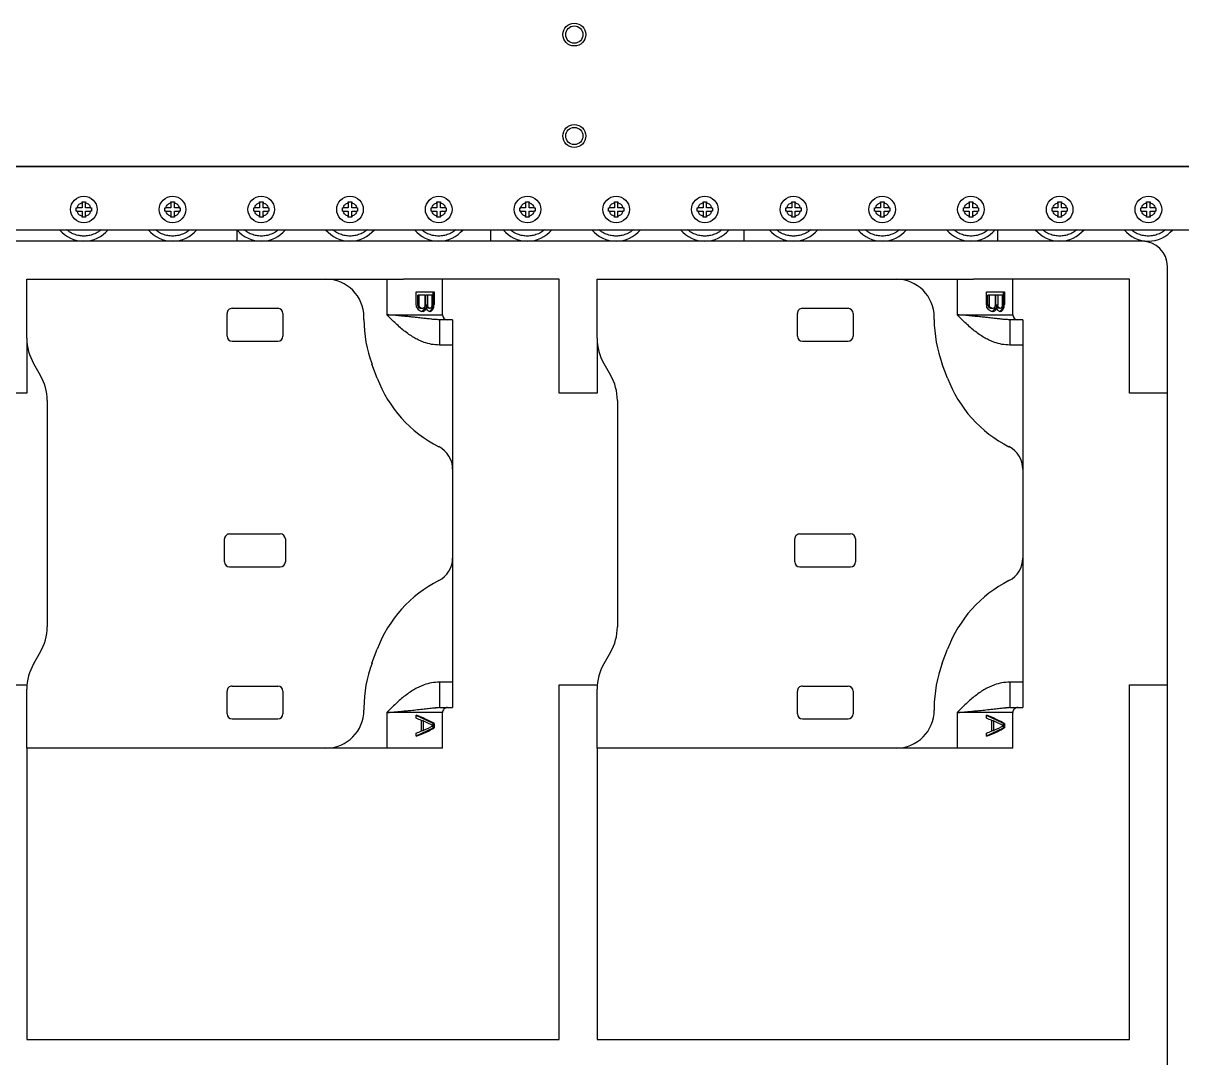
# Model space of a CAD drawing. Header units: millimetres. Extents: x 914 to 910632, y -176 to 682692.
# Drawn here: x 29486.3 to 29943.4, y 8206.7 to 8614.9 of the extents above; entities that cross this region are included whole.
import ezdxf

# ---------------------------------------------------------------- set-up
doc = ezdxf.new("R2010")
doc.units = ezdxf.units.MM
doc.layers.add('画图', color=3, linetype='Continuous', lineweight=30)

# ---------------------------------------------------------------- blocks, each defined once
blk = doc.blocks.new('SDHGSJH')
at = {"color": 7, "linetype": 'Continuous', "lineweight": 30}
for p, q in [((-1667, 47.21), (-1667, -152.79)), ((-1442, -12.79), (-1652, -12.79)), ((-1652, -12.79), (-1652, -152.79)), ((-1442, -127.79), (-1442, -12.79)), ((-1217, -12.79), (-1427, -12.79)), ((-1427, -12.79), (-1427, -152.79)), ((-1217, -127.79), (-1217, -12.79)), ((-1606, -127.79), (-1606, -141.79)), ((-1606, -127.79), (-1584, -127.79)), ((-1584, -141.79), (-1584, -127.79)), ((-1584, -127.79), (-1560, -127.79)), ((-1560, -127.79), (-1442, -127.79)), ((-1442, -127.79), (-1442, -151.07)), ((-1381, -127.79), (-1381, -141.79)), ((-1381, -127.79), (-1359, -127.79)), ((-1359, -141.79), (-1359, -127.79)), ((-1359, -127.79), (-1335, -127.79)), ((-1335, -127.79), (-1217, -127.79)), ((-1217, -127.79), (-1217, -151.07)), ((-1595.61, -132.45), (-1595.61, -133.7)), ((-1370.61, -132.45), (-1370.61, -133.7)), ((-1602.68, -137.45), (-1602.68, -135.79)), ((-1602.68, -135.79), (-1602.38, -135.79)), ((-1595.61, -132.6), (-1602.38, -135.79)), ((-1602.38, -135.79), (-1602.38, -137.45)), ((-1598.39, -138.5), (-1598.39, -134.75)), ((-1597.73, -134.75), (-1598.39, -134.75)), ((-1597.73, -134.54), (-1597.73, -138.7)), ((-1377.68, -137.45), (-1377.68, -135.79)), ((-1377.68, -135.79), (-1377.38, -135.79)), ((-1370.61, -132.6), (-1377.38, -135.79)), ((-1377.38, -135.79), (-1377.38, -137.45)), ((-1373.39, -138.5), (-1373.39, -134.75)), ((-1372.73, -134.75), (-1373.39, -134.75)), ((-1372.73, -134.54), (-1372.73, -138.7)), ((-1602.38, -137.45), (-1602.68, -137.45)), ((-1602.38, -137.45), (-1595.61, -140.65)), ((-1598.39, -138.5), (-1597.73, -138.5)), ((-1595.61, -139.54), (-1595.61, -140.79)), ((-1543, -150.29), (-1543, -141.29)), ((-1523, -139.29), (-1541, -139.29)), ((-1521, -141.29), (-1521, -150.29)), ((-1377.38, -137.45), (-1377.68, -137.45)), ((-1377.38, -137.45), (-1370.61, -140.65)), ((-1373.39, -138.5), (-1372.73, -138.5)), ((-1370.61, -139.54), (-1370.61, -140.79)), ((-1318, -150.29), (-1318, -141.29)), ((-1298, -139.29), (-1316, -139.29)), ((-1296, -141.29), (-1296, -150.29)), ((-1604.78, -143.79), (-1610, -143.79)), ((-1610, -153.79), (-1610, -143.79)), ((-1603.33, -143.73), (-1604.78, -143.98)), ((-1604.78, -153.79), (-1604.78, -143.79)), ((-1603.38, -143.71), (-1604.46, -143.77)), ((-1575, -143.72), (-1575, -142.79)), ((-1379.78, -143.79), (-1385, -143.79)), ((-1385, -153.79), (-1385, -143.79)), ((-1378.33, -143.73), (-1379.78, -143.98)), ((-1379.78, -153.79), (-1379.78, -143.79)), ((-1378.38, -143.71), (-1379.46, -143.77)), ((-1350, -143.72), (-1350, -142.79)), ((-1652, -152.79), (-1667, -152.79)), ((-1667, -152.79), (-1667, -267.79)), ((-1610, -153.79), (-1604.78, -153.79)), ((-1610, -202.79), (-1610, -153.79)), ((-1523, -152.29), (-1541, -152.29)), ((-1427, -152.79), (-1442, -152.79)), ((-1385, -153.79), (-1379.78, -153.79)), ((-1385, -202.79), (-1385, -153.79)), ((-1298, -152.29), (-1316, -152.29)), ((-1202, -152.79), (-1217, -152.79)), ((-1578.18, -161.28), (-1580.25, -166.8)), ((-1447.32, -165.65), (-1444.68, -161.07)), ((-1353.18, -161.28), (-1355.25, -166.8)), ((-1222.32, -165.65), (-1219.68, -161.07)), ((-1450, -264.93), (-1450, -175.65)), ((-1225, -264.93), (-1225, -175.65)), ((-1522, -199.29), (-1542, -199.29)), ((-1297, -199.29), (-1317, -199.29)), ((-1610, -237.79), (-1610, -202.79)), ((-1544, -210.29), (-1544, -201.29)), ((-1520, -201.29), (-1520, -210.29)), ((-1385, -237.79), (-1385, -202.79)), ((-1319, -210.29), (-1319, -201.29)), ((-1295, -201.29), (-1295, -210.29)), ((-1522, -212.29), (-1542, -212.29)), ((-1297, -212.29), (-1317, -212.29)), ((-1610, -286.79), (-1610, -237.79)), ((-1385, -286.79), (-1385, -237.79)), ((-1667, -267.79), (-1667, -317.79)), ((-1667, -267.79), (-1652, -267.79)), ((-1652, -267.79), (-1652, -312.79)), ((-1442, -289.5), (-1442, -267.79)), ((-1442, -267.79), (-1427, -267.79)), ((-1427, -267.79), (-1427, -312.79)), ((-1217, -289.5), (-1217, -267.79)), ((-1217, -267.79), (-1202, -267.79)), ((-1580.25, -273.78), (-1578.18, -279.3)), ((-1355.25, -273.78), (-1353.18, -279.3)), ((-1444.68, -279.5), (-1447.32, -274.93)), ((-1219.68, -279.5), (-1222.32, -274.93)), ((-1610, -286.79), (-1604.78, -286.79)), ((-1610, -296.79), (-1610, -286.79)), ((-1604.78, -296.79), (-1604.78, -286.79)), ((-1385, -286.79), (-1379.78, -286.79)), ((-1385, -296.79), (-1385, -286.79)), ((-1379.78, -296.79), (-1379.78, -286.79)), ((-1543, -299.29), (-1543, -290.29)), ((-1523, -288.29), (-1541, -288.29)), ((-1521, -290.29), (-1521, -299.29)), ((-1442, -289.5), (-1442, -312.79)), ((-1318, -299.29), (-1318, -290.29)), ((-1298, -288.29), (-1316, -288.29)), ((-1296, -290.29), (-1296, -299.29)), ((-1217, -289.5), (-1217, -312.79)), ((-1610, -296.79), (-1604.78, -296.79)), ((-1604.78, -296.6), (-1603.33, -296.85)), ((-1575, -296.85), (-1575, -297.79)), ((-1385, -296.79), (-1379.78, -296.79)), ((-1379.78, -296.6), (-1378.33, -296.85)), ((-1350, -296.85), (-1350, -297.79)), ((-1606, -298.79), (-1606, -312.79)), ((-1601.78, -300.91), (-1602.23, -301.75)), ((-1601.78, -300.91), (-1602.21, -300.91)), ((-1601.18, -300.29), (-1601.78, -300.91)), ((-1601.18, -300.29), (-1601.71, -300.29)), ((-1601.32, -300.08), (-1600.78, -300.08)), ((-1600.92, -301.33), (-1601.19, -301.33)), ((-1600.76, -300.09), (-1601.18, -300.29)), ((-1600.92, -301.33), (-1600.28, -301.33)), ((-1600.5, -301.54), (-1599.83, -301.54)), ((-1600.28, -301.33), (-1599.83, -301.54)), ((-1599.83, -301.54), (-1599.53, -301.95)), ((-1599.63, -301.33), (-1599.48, -300.91)), ((-1599.63, -301.33), (-1598.92, -301.33)), ((-1598.77, -300.91), (-1599.48, -300.91)), ((-1598.77, -300.91), (-1598.92, -301.33)), ((-1598.17, -300.29), (-1598.86, -300.29)), ((-1598.17, -300.29), (-1598.77, -300.91)), ((-1598.39, -300.08), (-1597.56, -300.08)), ((-1597.73, -301.33), (-1598.22, -301.33)), ((-1597.72, -300.08), (-1598.17, -300.29)), ((-1597.12, -301.33), (-1597.73, -301.33)), ((-1597.22, -301.54), (-1596.67, -301.54)), ((-1597.12, -301.33), (-1596.67, -301.54)), ((-1596.67, -301.54), (-1596.37, -301.95)), ((-1584, -312.79), (-1584, -298.79)), ((-1523, -301.29), (-1541, -301.29)), ((-1381, -298.79), (-1381, -312.79)), ((-1376.78, -300.91), (-1377.23, -301.75)), ((-1376.78, -300.91), (-1377.21, -300.91)), ((-1376.18, -300.29), (-1376.78, -300.91)), ((-1376.18, -300.29), (-1376.71, -300.29)), ((-1376.32, -300.08), (-1375.78, -300.08)), ((-1375.92, -301.33), (-1376.19, -301.33)), ((-1375.76, -300.09), (-1376.18, -300.29)), ((-1375.92, -301.33), (-1375.28, -301.33)), ((-1375.5, -301.54), (-1374.83, -301.54)), ((-1375.28, -301.33), (-1374.83, -301.54)), ((-1374.83, -301.54), (-1374.53, -301.95)), ((-1374.63, -301.33), (-1374.48, -300.91)), ((-1374.63, -301.33), (-1373.92, -301.33)), ((-1373.77, -300.91), (-1374.48, -300.91)), ((-1373.77, -300.91), (-1373.92, -301.33)), ((-1373.17, -300.29), (-1373.86, -300.29)), ((-1373.17, -300.29), (-1373.77, -300.91)), ((-1373.39, -300.08), (-1372.56, -300.08)), ((-1372.73, -301.33), (-1373.22, -301.33)), ((-1372.72, -300.08), (-1373.17, -300.29)), ((-1372.12, -301.33), (-1372.73, -301.33)), ((-1372.22, -301.54), (-1371.67, -301.54)), ((-1372.12, -301.33), (-1371.67, -301.54)), ((-1371.67, -301.54), (-1371.37, -301.95)), ((-1359, -312.79), (-1359, -298.79)), ((-1298, -301.29), (-1316, -301.29)), ((-1602.68, -307.79), (-1602.68, -302.79)), ((-1602.38, -302.79), (-1602.68, -302.79)), ((-1602.23, -301.75), (-1602.57, -301.75)), ((-1602.23, -301.75), (-1602.38, -302.79)), ((-1602.38, -302.79), (-1602.38, -307.79)), ((-1601.96, -302.58), (-1601.96, -306.54)), ((-1600.22, -301.95), (-1599.53, -301.95)), ((-1600.07, -306.54), (-1600.07, -302.58)), ((-1600.07, -302.58), (-1599.38, -302.58)), ((-1599.53, -301.95), (-1599.38, -302.58)), ((-1599.38, -302.58), (-1599.38, -306.54)), ((-1599.18, -302.58), (-1599.18, -306.54)), ((-1596.87, -301.95), (-1596.37, -301.95)), ((-1596.7, -306.54), (-1596.7, -302.58)), ((-1596.7, -302.58), (-1596.22, -302.58)), ((-1596.37, -301.95), (-1596.22, -302.58)), ((-1596.22, -302.58), (-1596.22, -306.54)), ((-1595.61, -302.79), (-1595.61, -307.79)), ((-1377.68, -307.79), (-1377.68, -302.79)), ((-1377.38, -302.79), (-1377.68, -302.79)), ((-1377.23, -301.75), (-1377.57, -301.75)), ((-1377.23, -301.75), (-1377.38, -302.79)), ((-1377.38, -302.79), (-1377.38, -307.79)), ((-1376.96, -302.58), (-1376.96, -306.54)), ((-1375.22, -301.95), (-1374.53, -301.95)), ((-1375.07, -306.54), (-1375.07, -302.58)), ((-1375.07, -302.58), (-1374.38, -302.58)), ((-1374.53, -301.95), (-1374.38, -302.58)), ((-1374.38, -302.58), (-1374.38, -306.54)), ((-1374.18, -302.58), (-1374.18, -306.54)), ((-1371.87, -301.95), (-1371.37, -301.95)), ((-1371.7, -306.54), (-1371.7, -302.58)), ((-1371.7, -302.58), (-1371.22, -302.58)), ((-1371.37, -301.95), (-1371.22, -302.58)), ((-1371.22, -302.58), (-1371.22, -306.54)), ((-1370.61, -302.79), (-1370.61, -307.79)), ((-1595.61, -307.79), (-1602.68, -307.79)), ((-1601.96, -306.54), (-1600.07, -306.54)), ((-1600.07, -306.54), (-1599.38, -306.54)), ((-1599.18, -306.54), (-1596.7, -306.54)), ((-1596.7, -306.54), (-1596.22, -306.54)), ((-1370.61, -307.79), (-1377.68, -307.79)), ((-1376.96, -306.54), (-1375.07, -306.54)), ((-1375.07, -306.54), (-1374.38, -306.54)), ((-1374.18, -306.54), (-1371.7, -306.54)), ((-1371.7, -306.54), (-1371.22, -306.54)), ((-1652, -312.79), (-1590.56, -312.79)), ((-1584, -312.79), (-1590.56, -312.79)), ((-1560, -312.79), (-1584, -312.79)), ((-1442, -312.79), (-1560, -312.79)), ((-1427, -312.79), (-1365.56, -312.79)), ((-1359, -312.79), (-1365.56, -312.79)), ((-1335, -312.79), (-1359, -312.79)), ((-1217, -312.79), (-1335, -312.79)), ((-1657, -327.79), (-987, -327.79)), ((-1600, -332.29), (-1600, -327.79)), ((-1500, -327.79), (-1500, -332.29)), ((-1400, -332.29), (-1400, -327.79)), ((-1300, -327.79), (-1300, -332.16)), ((-1016, -332.29), (-1819.5, -332.29)), ((-1660.2, -337.63), (-1660.2, -337.29)), ((-1660.2, -337.29), (-1658.8, -337.29)), ((-1660.2, -337.63), (-1660.2, -339.59)), ((-1658.8, -337.29), (-1658.8, -337.63)), ((-1658.8, -339.59), (-1658.8, -337.63)), ((-1625.2, -337.63), (-1625.2, -337.29)), ((-1625.2, -337.29), (-1623.8, -337.29)), ((-1625.2, -337.63), (-1625.2, -339.59)), ((-1623.8, -337.29), (-1623.8, -337.63)), ((-1623.8, -339.59), (-1623.8, -337.63)), ((-1590.2, -337.63), (-1590.2, -337.29)), ((-1590.2, -337.29), (-1588.8, -337.29)), ((-1590.2, -337.63), (-1590.2, -339.59)), ((-1588.8, -337.29), (-1588.8, -337.63)), ((-1588.8, -339.59), (-1588.8, -337.63)), ((-1555.2, -337.63), (-1555.2, -337.29)), ((-1555.2, -337.29), (-1553.8, -337.29)), ((-1555.2, -337.63), (-1555.2, -339.59)), ((-1553.8, -337.29), (-1553.8, -337.63)), ((-1553.8, -339.59), (-1553.8, -337.63)), ((-1520.2, -337.63), (-1520.2, -337.29)), ((-1520.2, -337.29), (-1518.8, -337.29)), ((-1520.2, -337.63), (-1520.2, -339.59)), ((-1518.8, -337.29), (-1518.8, -337.63)), ((-1518.8, -339.59), (-1518.8, -337.63)), ((-1485.2, -337.63), (-1485.2, -337.29)), ((-1485.2, -337.29), (-1483.8, -337.29)), ((-1485.2, -337.63), (-1485.2, -339.59)), ((-1483.8, -337.29), (-1483.8, -337.63)), ((-1483.8, -339.59), (-1483.8, -337.63)), ((-1450.2, -337.63), (-1450.2, -337.29)), ((-1450.2, -337.29), (-1448.8, -337.29)), ((-1450.2, -337.63), (-1450.2, -339.59)), ((-1448.8, -337.29), (-1448.8, -337.63)), ((-1448.8, -339.59), (-1448.8, -337.63)), ((-1415.2, -337.63), (-1415.2, -337.29)), ((-1415.2, -337.29), (-1413.8, -337.29)), ((-1415.2, -337.63), (-1415.2, -339.59)), ((-1413.8, -337.29), (-1413.8, -337.63)), ((-1413.8, -339.59), (-1413.8, -337.63)), ((-1380.2, -337.63), (-1380.2, -337.29)), ((-1380.2, -337.29), (-1378.8, -337.29)), ((-1380.2, -337.63), (-1380.2, -339.59)), ((-1378.8, -337.29), (-1378.8, -337.63)), ((-1378.8, -339.59), (-1378.8, -337.63)), ((-1345.2, -337.63), (-1345.2, -337.29)), ((-1345.2, -337.29), (-1343.8, -337.29)), ((-1345.2, -337.63), (-1345.2, -339.59)), ((-1343.8, -337.29), (-1343.8, -337.63)), ((-1343.8, -339.59), (-1343.8, -337.63)), ((-1310.2, -337.63), (-1310.2, -337.29)), ((-1310.2, -337.29), (-1308.8, -337.29)), ((-1310.2, -337.63), (-1310.2, -339.59)), ((-1308.8, -337.29), (-1308.8, -337.63)), ((-1308.8, -339.59), (-1308.8, -337.63)), ((-1275.2, -337.63), (-1275.2, -337.29)), ((-1275.2, -337.29), (-1273.8, -337.29)), ((-1275.2, -337.63), (-1275.2, -339.59)), ((-1273.8, -337.29), (-1273.8, -337.63)), ((-1273.8, -339.59), (-1273.8, -337.63)), ((-1240.2, -337.63), (-1240.2, -337.29)), ((-1240.2, -337.29), (-1238.8, -337.29)), ((-1240.2, -337.63), (-1240.2, -339.59)), ((-1238.8, -337.29), (-1238.8, -337.63)), ((-1238.8, -339.59), (-1238.8, -337.63)), ((-1662.5, -339.59), (-1662.16, -339.59)), ((-1662.5, -340.99), (-1662.5, -339.59)), ((-1662.16, -340.99), (-1662.5, -340.99)), ((-1660.2, -339.59), (-1662.16, -339.59)), ((-1662.16, -340.99), (-1660.2, -340.99)), ((-1660.2, -340.99), (-1660.2, -342.95)), ((-1656.84, -339.59), (-1658.8, -339.59)), ((-1658.8, -342.95), (-1658.8, -340.99)), ((-1658.8, -340.99), (-1656.84, -340.99)), ((-1656.84, -339.59), (-1656.5, -339.59)), ((-1656.5, -340.99), (-1656.84, -340.99)), ((-1656.5, -339.59), (-1656.5, -340.99)), ((-1627.5, -339.59), (-1627.16, -339.59)), ((-1627.5, -340.99), (-1627.5, -339.59)), ((-1627.16, -340.99), (-1627.5, -340.99)), ((-1625.2, -339.59), (-1627.16, -339.59)), ((-1627.16, -340.99), (-1625.2, -340.99)), ((-1625.2, -340.99), (-1625.2, -342.95)), ((-1621.84, -339.59), (-1623.8, -339.59)), ((-1623.8, -342.95), (-1623.8, -340.99)), ((-1623.8, -340.99), (-1621.84, -340.99)), ((-1621.84, -339.59), (-1621.5, -339.59)), ((-1621.5, -340.99), (-1621.84, -340.99)), ((-1621.5, -339.59), (-1621.5, -340.99)), ((-1592.5, -339.59), (-1592.16, -339.59)), ((-1592.5, -340.99), (-1592.5, -339.59)), ((-1592.16, -340.99), (-1592.5, -340.99)), ((-1590.2, -339.59), (-1592.16, -339.59)), ((-1592.16, -340.99), (-1590.2, -340.99)), ((-1590.2, -340.99), (-1590.2, -342.95)), ((-1586.84, -339.59), (-1588.8, -339.59)), ((-1588.8, -342.95), (-1588.8, -340.99)), ((-1588.8, -340.99), (-1586.84, -340.99)), ((-1586.84, -339.59), (-1586.5, -339.59)), ((-1586.5, -340.99), (-1586.84, -340.99)), ((-1586.5, -339.59), (-1586.5, -340.99)), ((-1557.5, -339.59), (-1557.16, -339.59)), ((-1557.5, -340.99), (-1557.5, -339.59)), ((-1557.16, -340.99), (-1557.5, -340.99)), ((-1555.2, -339.59), (-1557.16, -339.59)), ((-1557.16, -340.99), (-1555.2, -340.99)), ((-1555.2, -340.99), (-1555.2, -342.95)), ((-1551.84, -339.59), (-1553.8, -339.59)), ((-1553.8, -342.95), (-1553.8, -340.99)), ((-1553.8, -340.99), (-1551.84, -340.99)), ((-1551.84, -339.59), (-1551.5, -339.59)), ((-1551.5, -340.99), (-1551.84, -340.99)), ((-1551.5, -339.59), (-1551.5, -340.99)), ((-1522.5, -339.59), (-1522.16, -339.59)), ((-1522.5, -340.99), (-1522.5, -339.59)), ((-1522.16, -340.99), (-1522.5, -340.99)), ((-1520.2, -339.59), (-1522.16, -339.59)), ((-1522.16, -340.99), (-1520.2, -340.99)), ((-1520.2, -340.99), (-1520.2, -342.95)), ((-1516.84, -339.59), (-1518.8, -339.59)), ((-1518.8, -342.95), (-1518.8, -340.99)), ((-1518.8, -340.99), (-1516.84, -340.99)), ((-1516.84, -339.59), (-1516.5, -339.59)), ((-1516.5, -340.99), (-1516.84, -340.99)), ((-1516.5, -339.59), (-1516.5, -340.99)), ((-1487.5, -339.59), (-1487.16, -339.59)), ((-1487.5, -340.99), (-1487.5, -339.59)), ((-1487.16, -340.99), (-1487.5, -340.99)), ((-1485.2, -339.59), (-1487.16, -339.59)), ((-1487.16, -340.99), (-1485.2, -340.99)), ((-1485.2, -340.99), (-1485.2, -342.95)), ((-1481.84, -339.59), (-1483.8, -339.59)), ((-1483.8, -342.95), (-1483.8, -340.99)), ((-1483.8, -340.99), (-1481.84, -340.99)), ((-1481.84, -339.59), (-1481.5, -339.59)), ((-1481.5, -340.99), (-1481.84, -340.99)), ((-1481.5, -339.59), (-1481.5, -340.99)), ((-1452.5, -339.59), (-1452.16, -339.59)), ((-1452.5, -340.99), (-1452.5, -339.59)), ((-1452.16, -340.99), (-1452.5, -340.99)), ((-1450.2, -339.59), (-1452.16, -339.59)), ((-1452.16, -340.99), (-1450.2, -340.99)), ((-1450.2, -340.99), (-1450.2, -342.95)), ((-1446.84, -339.59), (-1448.8, -339.59)), ((-1448.8, -342.95), (-1448.8, -340.99)), ((-1448.8, -340.99), (-1446.84, -340.99)), ((-1446.84, -339.59), (-1446.5, -339.59)), ((-1446.5, -340.99), (-1446.84, -340.99)), ((-1446.5, -339.59), (-1446.5, -340.99)), ((-1417.5, -339.59), (-1417.16, -339.59)), ((-1417.5, -340.99), (-1417.5, -339.59)), ((-1417.16, -340.99), (-1417.5, -340.99)), ((-1415.2, -339.59), (-1417.16, -339.59)), ((-1417.16, -340.99), (-1415.2, -340.99)), ((-1415.2, -340.99), (-1415.2, -342.95)), ((-1411.84, -339.59), (-1413.8, -339.59)), ((-1413.8, -342.95), (-1413.8, -340.99)), ((-1413.8, -340.99), (-1411.84, -340.99)), ((-1411.84, -339.59), (-1411.5, -339.59)), ((-1411.5, -340.99), (-1411.84, -340.99)), ((-1411.5, -339.59), (-1411.5, -340.99)), ((-1382.5, -339.59), (-1382.16, -339.59)), ((-1382.5, -340.99), (-1382.5, -339.59)), ((-1382.16, -340.99), (-1382.5, -340.99)), ((-1380.2, -339.59), (-1382.16, -339.59)), ((-1382.16, -340.99), (-1380.2, -340.99)), ((-1380.2, -340.99), (-1380.2, -342.95)), ((-1376.84, -339.59), (-1378.8, -339.59)), ((-1378.8, -342.95), (-1378.8, -340.99)), ((-1378.8, -340.99), (-1376.84, -340.99)), ((-1376.84, -339.59), (-1376.5, -339.59)), ((-1376.5, -340.99), (-1376.84, -340.99)), ((-1376.5, -339.59), (-1376.5, -340.99)), ((-1347.5, -339.59), (-1347.16, -339.59)), ((-1347.5, -340.99), (-1347.5, -339.59)), ((-1347.16, -340.99), (-1347.5, -340.99)), ((-1345.2, -339.59), (-1347.16, -339.59)), ((-1347.16, -340.99), (-1345.2, -340.99)), ((-1345.2, -340.99), (-1345.2, -342.95)), ((-1341.84, -339.59), (-1343.8, -339.59)), ((-1343.8, -342.95), (-1343.8, -340.99)), ((-1343.8, -340.99), (-1341.84, -340.99)), ((-1341.84, -339.59), (-1341.5, -339.59)), ((-1341.5, -340.99), (-1341.84, -340.99)), ((-1341.5, -339.59), (-1341.5, -340.99)), ((-1312.5, -339.59), (-1312.16, -339.59)), ((-1312.5, -340.99), (-1312.5, -339.59)), ((-1312.16, -340.99), (-1312.5, -340.99)), ((-1310.2, -339.59), (-1312.16, -339.59)), ((-1312.16, -340.99), (-1310.2, -340.99)), ((-1310.2, -340.99), (-1310.2, -342.95)), ((-1306.84, -339.59), (-1308.8, -339.59)), ((-1308.8, -342.95), (-1308.8, -340.99)), ((-1308.8, -340.99), (-1306.84, -340.99)), ((-1306.84, -339.59), (-1306.5, -339.59)), ((-1306.5, -340.99), (-1306.84, -340.99)), ((-1306.5, -339.59), (-1306.5, -340.99)), ((-1277.5, -339.59), (-1277.16, -339.59)), ((-1277.5, -340.99), (-1277.5, -339.59)), ((-1277.16, -340.99), (-1277.5, -340.99)), ((-1275.2, -339.59), (-1277.16, -339.59)), ((-1277.16, -340.99), (-1275.2, -340.99)), ((-1275.2, -340.99), (-1275.2, -342.95)), ((-1271.84, -339.59), (-1273.8, -339.59)), ((-1273.8, -342.95), (-1273.8, -340.99)), ((-1273.8, -340.99), (-1271.84, -340.99)), ((-1271.84, -339.59), (-1271.5, -339.59)), ((-1271.5, -340.99), (-1271.84, -340.99)), ((-1271.5, -339.59), (-1271.5, -340.99)), ((-1242.5, -339.59), (-1242.16, -339.59)), ((-1242.5, -340.99), (-1242.5, -339.59)), ((-1242.16, -340.99), (-1242.5, -340.99)), ((-1240.2, -339.59), (-1242.16, -339.59)), ((-1242.16, -340.99), (-1240.2, -340.99)), ((-1240.2, -340.99), (-1240.2, -342.95)), ((-1236.84, -339.59), (-1238.8, -339.59)), ((-1238.8, -342.95), (-1238.8, -340.99)), ((-1238.8, -340.99), (-1236.84, -340.99)), ((-1236.84, -339.59), (-1236.5, -339.59)), ((-1236.5, -340.99), (-1236.84, -340.99)), ((-1236.5, -339.59), (-1236.5, -340.99)), ((-1660.2, -343.29), (-1660.2, -342.95)), ((-1658.8, -343.29), (-1660.2, -343.29)), ((-1658.8, -342.95), (-1658.8, -343.29)), ((-1625.2, -343.29), (-1625.2, -342.95)), ((-1623.8, -343.29), (-1625.2, -343.29)), ((-1623.8, -342.95), (-1623.8, -343.29)), ((-1590.2, -343.29), (-1590.2, -342.95)), ((-1588.8, -343.29), (-1590.2, -343.29)), ((-1588.8, -342.95), (-1588.8, -343.29)), ((-1555.2, -343.29), (-1555.2, -342.95)), ((-1553.8, -343.29), (-1555.2, -343.29)), ((-1553.8, -342.95), (-1553.8, -343.29)), ((-1520.2, -343.29), (-1520.2, -342.95)), ((-1518.8, -343.29), (-1520.2, -343.29)), ((-1518.8, -342.95), (-1518.8, -343.29)), ((-1485.2, -343.29), (-1485.2, -342.95)), ((-1483.8, -343.29), (-1485.2, -343.29)), ((-1483.8, -342.95), (-1483.8, -343.29)), ((-1450.2, -343.29), (-1450.2, -342.95)), ((-1448.8, -343.29), (-1450.2, -343.29)), ((-1448.8, -342.95), (-1448.8, -343.29)), ((-1415.2, -343.29), (-1415.2, -342.95)), ((-1413.8, -343.29), (-1415.2, -343.29)), ((-1413.8, -342.95), (-1413.8, -343.29)), ((-1380.2, -343.29), (-1380.2, -342.95)), ((-1378.8, -343.29), (-1380.2, -343.29)), ((-1378.8, -342.95), (-1378.8, -343.29)), ((-1345.2, -343.29), (-1345.2, -342.95)), ((-1343.8, -343.29), (-1345.2, -343.29)), ((-1343.8, -342.95), (-1343.8, -343.29)), ((-1310.2, -343.29), (-1310.2, -342.95)), ((-1308.8, -343.29), (-1310.2, -343.29)), ((-1308.8, -342.95), (-1308.8, -343.29)), ((-1275.2, -343.29), (-1275.2, -342.95)), ((-1273.8, -343.29), (-1275.2, -343.29)), ((-1273.8, -342.95), (-1273.8, -343.29)), ((-1240.2, -343.29), (-1240.2, -342.95)), ((-1238.8, -343.29), (-1240.2, -343.29)), ((-1238.8, -342.95), (-1238.8, -343.29)), ((-981.73, -357.29), (-1926, -357.29)), ((-1886, -357.29), (-1013, -357.29))]:
    blk.add_line(p, q, dxfattribs=at)
at = {"color": 8, "linetype": 'Continuous', "lineweight": 30}
for p, q in [((-1606, -141.79), (-1584, -141.79)), ((-1604.45, -143.77), (-1603.27, -143.72)), ((-1381, -141.79), (-1359, -141.79)), ((-1379.78, -143.79), (-1378.27, -143.72)), ((-1584, -298.79), (-1606, -298.79)), ((-1359, -298.79), (-1381, -298.79))]:
    blk.add_line(p, q, dxfattribs=at)
at = {"color": 7, "linetype": 'Continuous', "lineweight": 30}
for centre, radius in [((-1659.5, -340.29), 5.25), ((-1624.5, -340.29), 5.25), ((-1589.5, -340.29), 5.25), ((-1554.5, -340.29), 5.25), ((-1519.5, -340.29), 5.25), ((-1484.5, -340.29), 5.25), ((-1449.5, -340.29), 5.25), ((-1414.5, -340.29), 5.25), ((-1379.5, -340.29), 5.25), ((-1344.5, -340.29), 5.25), ((-1309.5, -340.29), 5.25), ((-1274.5, -340.29), 5.25), ((-1239.5, -340.29), 5.25), ((-1433, -369.29), 4.5), ((-1433, -369.29), 3.4), ((-1433, -409.29), 4.5), ((-1433, -409.29), 3.4)]:
    blk.add_circle(centre, radius, dxfattribs=at)
for centre, radius, start, end in [((-1560, -142.79), 15, 90, 180), ((-1335, -142.79), 15, 90, 180), ((-1541, -141.29), 2, 90, 180), ((-1523, -141.29), 2, 0, 90), ((-1316, -141.29), 2, 90, 180), ((-1298, -141.29), 2, 0, 90), ((-1608, -141.79), 2, 270, 0), ((-1625, -143.72), 50, 339.444, 0), ((-1383, -141.79), 2, 270, 0), ((-1400, -143.72), 50, 339.444, 0), ((-1541, -150.29), 2, 180, 270), ((-1523, -150.29), 2, 270, 0), ((-1316, -150.29), 2, 180, 270), ((-1298, -150.29), 2, 270, 0), ((-1462, -151.07), 20, 330, 0), ((-1237, -151.07), 20, 330, 0), ((-1627.07, -149.24), 50, 296.8187, 339.444), ((-1430, -175.65), 20, 150, 180), ((-1402.07, -149.24), 50, 296.8187, 339.444), ((-1205, -175.65), 20, 150, 180), ((-1600, -202.79), 10, 116.8187, 180), ((-1375, -202.79), 10, 116.8187, 180), ((-1542, -201.29), 2, 90, 180), ((-1522, -201.29), 2, 0, 90), ((-1317, -201.29), 2, 90, 180), ((-1297, -201.29), 2, 0, 90), ((-1542, -210.29), 2, 180, 270), ((-1522, -210.29), 2, 270, 0), ((-1317, -210.29), 2, 180, 270), ((-1297, -210.29), 2, 270, 0), ((-1600, -237.79), 10, 180, 243.1813), ((-1375, -237.79), 10, 180, 243.1813), ((-1627.07, -291.33), 50, 20.556, 63.1813), ((-1402.07, -291.33), 50, 20.556, 63.1813), ((-1430, -264.93), 20, 180, 210), ((-1205, -264.93), 20, 180, 210), ((-1625, -296.85), 50, 0, 20.556), ((-1462, -289.5), 20, 0, 30), ((-1400, -296.85), 50, 0, 20.556), ((-1237, -289.5), 20, 0, 30), ((-1541, -290.29), 2, 90, 180), ((-1523, -290.29), 2, 0, 90), ((-1316, -290.29), 2, 90, 180), ((-1298, -290.29), 2, 0, 90), ((-1608, -298.79), 2, 0, 90), ((-1383, -298.79), 2, 0, 90), ((-1560, -297.79), 15, 180, 270), ((-1541, -299.29), 2, 180, 270), ((-1523, -299.29), 2, 270, 0), ((-1335, -297.79), 15, 180, 270), ((-1316, -299.29), 2, 180, 270), ((-1298, -299.29), 2, 270, 0), ((-1657, -317.79), 10, 180, 270), ((-1659.5, -340.29), 12.5, 39.7918, 140.2082), ((-1624.5, -340.29), 12.5, 39.7918, 140.2082), ((-1589.5, -340.29), 12.5, 39.7918, 140.2082), ((-1554.5, -340.29), 12.5, 39.7918, 140.2082), ((-1519.5, -340.29), 12.5, 39.7918, 140.2082), ((-1484.5, -340.29), 12.5, 39.7918, 140.2082), ((-1449.5, -340.29), 12.5, 39.7918, 140.2082), ((-1414.5, -340.29), 12.5, 39.7918, 140.2082), ((-1379.5, -340.29), 12.5, 39.7918, 140.2082), ((-1344.5, -340.29), 12.5, 39.7918, 140.2082), ((-1309.5, -340.29), 12.5, 40.5358, 140.2082), ((-1274.5, -340.29), 12.5, 39.7918, 140.2082), ((-1239.5, -340.29), 12.5, 39.7918, 140.2082)]:
    blk.add_arc(centre, radius, start, end, dxfattribs=at)
for centre, major_axis, ratio, start_param, end_param in [((-1584, -134.12), (-21.97, -5.46), 0.222648, 5.213182, 5.671735), ((-1359, -134.12), (-21.97, -5.46), 0.222648, 5.213182, 5.671735), ((-1584, -135.27), (-21.97, -5.34), 0.218533, 5.372125, 5.634447), ((-1584, -137.98), (-21.97, 5.34), 0.218533, 0.648739, 0.91106), ((-1584, -135.34), (-21.97, -5.34), 0.218533, 5.215446, 5.333273), ((-1359, -135.27), (-21.97, -5.34), 0.218533, 5.372125, 5.634447), ((-1359, -137.98), (-21.97, 5.34), 0.218533, 0.648739, 0.91106), ((-1359, -135.34), (-21.97, -5.34), 0.218533, 5.215446, 5.333273), ((-1584, -139.12), (-21.97, 5.46), 0.222648, 0.611451, 1.070003), ((-1584, -137.91), (-21.97, 5.34), 0.218533, 0.949912, 1.067739), ((-1359, -139.12), (-21.97, 5.46), 0.222648, 0.611451, 1.070003), ((-1359, -137.91), (-21.97, 5.34), 0.218533, 0.949912, 1.067739), ((-1584, -295.5), (-19.09, -27.72), 0.394462, 5.167401, 5.197033), ((-1584, -297.87), (-21.33, -13.87), 0.388181, 5.400959, 5.440213), ((-1584, -298.52), (-20.41, -19.81), 0.414084, 5.256307, 5.275871), ((-1584, -299.21), (-21.97, -5.34), 0.218533, 5.565909, 5.595193), ((-1584, -300.53), (-21.97, -5.34), 0.218533, 5.556172, 5.585418), ((-1584, -301.99), (-21.97, 5.34), 0.218533, 0.746457, 0.775559), ((-1584, -300.67), (-21.97, 5.34), 0.218533, 0.756165, 0.785246), ((-1584, -302.89), (-20.41, 19.81), 0.414084, 1.10467, 1.12404), ((-1584, -301.15), (-21.33, 13.87), 0.388181, 0.97948, 1.018189), ((-1584, -301.54), (17.41, -42.73), 0.314774, 4.570346, 4.580018), ((-1584, -300.99), (-21.33, -13.87), 0.388181, 5.206955, 5.245653), ((-1584, -302.68), (-20.41, -19.81), 0.414084, 5.062395, 5.081756), ((-1584, -300.6), (-21.97, -5.34), 0.218533, 5.372125, 5.401189), ((-1584, -301.92), (-21.97, -5.34), 0.218533, 5.362425, 5.391506), ((-1584, -300.53), (-21.97, 5.34), 0.218533, 0.949912, 0.979159), ((-1584, -299.21), (-21.97, 5.34), 0.218533, 0.959649, 0.988933), ((-1584, -298.52), (-20.41, 19.81), 0.414084, 1.30827, 1.327833), ((-1584, -297.87), (-21.33, 13.87), 0.388181, 1.183167, 1.22242), ((-1584, -295.5), (19.09, -27.72), 0.394462, 4.636825, 4.666457), ((-1359, -295.5), (-19.09, -27.72), 0.394462, 5.167401, 5.197033), ((-1359, -297.87), (-21.33, -13.87), 0.388181, 5.400959, 5.440213), ((-1359, -298.52), (-20.41, -19.81), 0.414084, 5.256307, 5.275871), ((-1359, -299.21), (-21.97, -5.34), 0.218533, 5.565909, 5.595193), ((-1359, -300.53), (-21.97, -5.34), 0.218533, 5.556172, 5.585418), ((-1359, -301.99), (-21.97, 5.34), 0.218533, 0.746457, 0.775559), ((-1359, -300.67), (-21.97, 5.34), 0.218533, 0.756165, 0.785246), ((-1359, -302.89), (-20.41, 19.81), 0.414084, 1.10467, 1.12404), ((-1359, -301.15), (-21.33, 13.87), 0.388181, 0.97948, 1.018189), ((-1359, -301.54), (17.41, -42.73), 0.314774, 4.570346, 4.580018), ((-1359, -300.99), (-21.33, -13.87), 0.388181, 5.206955, 5.245653), ((-1359, -302.68), (-20.41, -19.81), 0.414084, 5.062395, 5.081756), ((-1359, -300.6), (-21.97, -5.34), 0.218533, 5.372125, 5.401189), ((-1359, -301.92), (-21.97, -5.34), 0.218533, 5.362425, 5.391506), ((-1359, -300.53), (-21.97, 5.34), 0.218533, 0.949912, 0.979159), ((-1359, -299.21), (-21.97, 5.34), 0.218533, 0.959649, 0.988933), ((-1359, -298.52), (-20.41, 19.81), 0.414084, 1.30827, 1.327833), ((-1359, -297.87), (-21.33, 13.87), 0.388181, 1.183167, 1.22242), ((-1359, -295.5), (19.09, -27.72), 0.394462, 4.636825, 4.666457), ((-1584, -278.31), (-15.88, -107.68), 0.141419, 4.952593, 4.962513), ((-1584, -291.64), (-16.43, -64.52), 0.226815, 4.930336, 4.940141), ((-1584, -304.77), (16.43, -64.52), 0.226815, 4.611168, 4.620846), ((-1584, -304.14), (-16.43, -64.52), 0.226815, 4.736221, 4.745896), ((-1584, -291.64), (16.43, -64.52), 0.226815, 4.814961, 4.824766), ((-1584, -278.31), (15.88, -107.68), 0.141419, 4.910897, 4.920817), ((-1359, -278.31), (-15.88, -107.68), 0.141419, 4.952593, 4.962513), ((-1359, -291.64), (-16.43, -64.52), 0.226815, 4.930336, 4.940141), ((-1359, -304.77), (16.43, -64.52), 0.226815, 4.611168, 4.620846), ((-1359, -304.14), (-16.43, -64.52), 0.226815, 4.736221, 4.745896), ((-1359, -291.64), (16.43, -64.52), 0.226815, 4.814961, 4.824766), ((-1359, -278.31), (15.88, -107.68), 0.141419, 4.910897, 4.920817)]:
    blk.add_ellipse(centre, major_axis=major_axis, ratio=ratio, start_param=start_param, end_param=end_param, dxfattribs=at)
for points, knots in [([(-1604.78, -153.79), (-1603.76, -153.73), (-1601.7, -153.62), (-1599.08, -152.87), (-1596.88, -151.97), (-1595.05, -151.03), (-1593.17, -149.87), (-1591.27, -148.5), (-1589.38, -146.94), (-1587.58, -145.31), (-1585.8, -143.59), (-1584.62, -142.4), (-1584, -141.79)], [0, 0, 0, 0, 0.124884, 0.2498077, 0.3295782, 0.4127364, 0.4998447, 0.5989024, 0.6978837, 0.7965797, 0.8941531, 1, 1, 1, 1]), ([(-1379.78, -153.79), (-1378.76, -153.73), (-1376.7, -153.62), (-1374.08, -152.87), (-1371.88, -151.97), (-1370.05, -151.03), (-1368.17, -149.87), (-1366.27, -148.5), (-1364.38, -146.94), (-1362.58, -145.31), (-1360.8, -143.59), (-1359.62, -142.4), (-1359, -141.79)], [0, 0, 0, 0, 0.124884, 0.2498077, 0.3295782, 0.4127364, 0.4998447, 0.5989024, 0.6978837, 0.7965797, 0.8941531, 1, 1, 1, 1]), ([(-1604.78, -286.79), (-1603.76, -286.85), (-1601.7, -286.96), (-1599.08, -287.71), (-1596.88, -288.6), (-1595.05, -289.54), (-1593.17, -290.7), (-1591.27, -292.08), (-1589.38, -293.63), (-1587.58, -295.26), (-1585.8, -296.99), (-1584.62, -298.17), (-1584, -298.79)], [0, 0, 0, 0, 0.1248837, 0.2498084, 0.3295769, 0.412735, 0.4998456, 0.5989031, 0.6978811, 0.7965801, 0.8941534, 1, 1, 1, 1]), ([(-1379.78, -286.79), (-1378.76, -286.85), (-1376.7, -286.96), (-1374.08, -287.71), (-1371.88, -288.6), (-1370.05, -289.54), (-1368.17, -290.7), (-1366.27, -292.08), (-1364.38, -293.63), (-1362.58, -295.26), (-1360.8, -296.99), (-1359.62, -298.17), (-1359, -298.79)], [0, 0, 0, 0, 0.1248837, 0.2498084, 0.3295769, 0.412735, 0.4998456, 0.5989031, 0.6978811, 0.7965801, 0.8941534, 1, 1, 1, 1]), ([(-1604.78, -296.79), (-1604.23, -296.81), (-1603.1, -296.84), (-1601.36, -297.03), (-1599.55, -297.23), (-1597.58, -297.46), (-1595.87, -297.64), (-1594.45, -297.79), (-1593.43, -297.9), (-1592.33, -298.01), (-1591.13, -298.13), (-1589.5, -298.28), (-1587.13, -298.5), (-1585.15, -298.68), (-1584, -298.79)], [0, 0, 0, 0, 0.0977512, 0.1973095, 0.2941044, 0.391164, 0.5000355, 0.5439437, 0.5909108, 0.6409209, 0.6939837, 0.750091, 0.8545926, 1, 1, 1, 1]), ([(-1379.78, -296.79), (-1379.23, -296.81), (-1378.1, -296.84), (-1376.36, -297.03), (-1374.55, -297.23), (-1372.58, -297.46), (-1370.87, -297.64), (-1369.45, -297.79), (-1368.43, -297.9), (-1367.33, -298.01), (-1366.13, -298.13), (-1364.5, -298.28), (-1362.13, -298.5), (-1360.15, -298.68), (-1359, -298.79)], [0, 0, 0, 0, 0.097751, 0.197309, 0.294104, 0.391164, 0.500035, 0.543944, 0.590906, 0.640921, 0.693979, 0.750091, 0.854593, 1, 1, 1, 1]), ([(-1662.16, -339.59), (-1662.08, -339.36), (-1661.92, -338.9), (-1661.47, -338.32), (-1660.88, -337.86), (-1660.43, -337.71), (-1660.2, -337.63)], [0, 0, 0, 0, 0.2456202, 0.5000027, 0.754418, 1, 1, 1, 1]), ([(-1658.8, -337.63), (-1658.57, -337.71), (-1658.12, -337.86), (-1657.53, -338.32), (-1657.08, -338.9), (-1656.92, -339.36), (-1656.84, -339.59)], [0, 0, 0, 0, 0.245619, 0.5, 0.754381, 1, 1, 1, 1]), ([(-1627.16, -339.59), (-1627.08, -339.36), (-1626.92, -338.9), (-1626.47, -338.32), (-1625.88, -337.86), (-1625.43, -337.71), (-1625.2, -337.63)], [0, 0, 0, 0, 0.245601, 0.500005, 0.754383, 1, 1, 1, 1]), ([(-1623.8, -337.63), (-1623.57, -337.71), (-1623.12, -337.86), (-1622.53, -338.32), (-1622.08, -338.9), (-1621.92, -339.36), (-1621.84, -339.59)], [0, 0, 0, 0, 0.2455859, 0.5000051, 0.7543916, 1, 1, 1, 1]), ([(-1592.16, -339.59), (-1592.08, -339.36), (-1591.92, -338.9), (-1591.47, -338.32), (-1590.88, -337.86), (-1590.43, -337.71), (-1590.2, -337.63)], [0, 0, 0, 0, 0.245619, 0.5, 0.754381, 1, 1, 1, 1]), ([(-1588.8, -337.63), (-1588.57, -337.71), (-1588.12, -337.86), (-1587.53, -338.32), (-1587.08, -338.9), (-1586.92, -339.36), (-1586.84, -339.59)], [0, 0, 0, 0, 0.245582, 0.4999973, 0.7543798, 1, 1, 1, 1]), ([(-1557.16, -339.59), (-1557.08, -339.36), (-1556.92, -338.9), (-1556.47, -338.32), (-1555.88, -337.86), (-1555.43, -337.71), (-1555.2, -337.63)], [0, 0, 0, 0, 0.2456202, 0.5000027, 0.754418, 1, 1, 1, 1]), ([(-1553.8, -337.63), (-1553.57, -337.71), (-1553.12, -337.86), (-1552.53, -338.32), (-1552.08, -338.9), (-1551.92, -339.36), (-1551.84, -339.59)], [0, 0, 0, 0, 0.245582, 0.4999973, 0.7543798, 1, 1, 1, 1]), ([(-1522.16, -339.59), (-1522.08, -339.36), (-1521.92, -338.9), (-1521.47, -338.32), (-1520.88, -337.86), (-1520.43, -337.71), (-1520.2, -337.63)], [0, 0, 0, 0, 0.2456084, 0.4999949, 0.7544141, 1, 1, 1, 1]), ([(-1518.8, -337.63), (-1518.57, -337.71), (-1518.12, -337.86), (-1517.53, -338.32), (-1517.08, -338.9), (-1516.92, -339.36), (-1516.84, -339.59)], [0, 0, 0, 0, 0.245619, 0.5, 0.754381, 1, 1, 1, 1]), ([(-1487.16, -339.59), (-1487.08, -339.36), (-1486.92, -338.9), (-1486.47, -338.32), (-1485.88, -337.86), (-1485.43, -337.71), (-1485.2, -337.63)], [0, 0, 0, 0, 0.245619, 0.5, 0.754381, 1, 1, 1, 1]), ([(-1483.8, -337.63), (-1483.57, -337.71), (-1483.12, -337.86), (-1482.53, -338.32), (-1482.08, -338.9), (-1481.92, -339.36), (-1481.84, -339.59)], [0, 0, 0, 0, 0.2455859, 0.5000051, 0.7543916, 1, 1, 1, 1]), ([(-1452.16, -339.59), (-1452.08, -339.36), (-1451.92, -338.9), (-1451.47, -338.32), (-1450.88, -337.86), (-1450.43, -337.71), (-1450.2, -337.63)], [0, 0, 0, 0, 0.2456202, 0.5000027, 0.754418, 1, 1, 1, 1]), ([(-1448.8, -337.63), (-1448.57, -337.71), (-1448.12, -337.86), (-1447.53, -338.32), (-1447.08, -338.9), (-1446.92, -339.36), (-1446.84, -339.59)], [0, 0, 0, 0, 0.245582, 0.4999973, 0.7543798, 1, 1, 1, 1]), ([(-1417.16, -339.59), (-1417.08, -339.36), (-1416.92, -338.9), (-1416.47, -338.32), (-1415.88, -337.86), (-1415.43, -337.71), (-1415.2, -337.63)], [0, 0, 0, 0, 0.2456202, 0.5000027, 0.754418, 1, 1, 1, 1]), ([(-1413.8, -337.63), (-1413.57, -337.71), (-1413.12, -337.86), (-1412.53, -338.32), (-1412.08, -338.9), (-1411.92, -339.36), (-1411.84, -339.59)], [0, 0, 0, 0, 0.245619, 0.5, 0.754381, 1, 1, 1, 1]), ([(-1382.16, -339.59), (-1382.08, -339.36), (-1381.92, -338.9), (-1381.47, -338.32), (-1380.88, -337.86), (-1380.43, -337.71), (-1380.2, -337.63)], [0, 0, 0, 0, 0.2456084, 0.4999949, 0.7544141, 1, 1, 1, 1]), ([(-1378.8, -337.63), (-1378.57, -337.71), (-1378.12, -337.86), (-1377.53, -338.32), (-1377.08, -338.9), (-1376.92, -339.36), (-1376.84, -339.59)], [0, 0, 0, 0, 0.2455859, 0.5000051, 0.7543916, 1, 1, 1, 1]), ([(-1347.16, -339.59), (-1347.08, -339.36), (-1346.92, -338.9), (-1346.47, -338.32), (-1345.88, -337.86), (-1345.43, -337.71), (-1345.2, -337.63)], [0, 0, 0, 0, 0.245619, 0.5, 0.754381, 1, 1, 1, 1]), ([(-1343.8, -337.63), (-1343.57, -337.71), (-1343.12, -337.86), (-1342.53, -338.32), (-1342.08, -338.9), (-1341.92, -339.36), (-1341.84, -339.59)], [0, 0, 0, 0, 0.245582, 0.4999973, 0.7543798, 1, 1, 1, 1]), ([(-1312.16, -339.59), (-1312.08, -339.36), (-1311.92, -338.9), (-1311.47, -338.32), (-1310.88, -337.86), (-1310.43, -337.71), (-1310.2, -337.63)], [0, 0, 0, 0, 0.2456202, 0.5000027, 0.754418, 1, 1, 1, 1]), ([(-1308.8, -337.63), (-1308.57, -337.71), (-1308.12, -337.86), (-1307.53, -338.32), (-1307.08, -338.9), (-1306.92, -339.36), (-1306.84, -339.59)], [0, 0, 0, 0, 0.245582, 0.4999973, 0.7543798, 1, 1, 1, 1]), ([(-1277.16, -339.59), (-1277.08, -339.36), (-1276.92, -338.9), (-1276.47, -338.32), (-1275.88, -337.86), (-1275.43, -337.71), (-1275.2, -337.63)], [0, 0, 0, 0, 0.2456084, 0.4999949, 0.7544141, 1, 1, 1, 1]), ([(-1273.8, -337.63), (-1273.57, -337.71), (-1273.12, -337.86), (-1272.53, -338.32), (-1272.08, -338.9), (-1271.92, -339.36), (-1271.84, -339.59)], [0, 0, 0, 0, 0.245619, 0.5, 0.754381, 1, 1, 1, 1]), ([(-1242.16, -339.59), (-1242.08, -339.36), (-1241.92, -338.9), (-1241.47, -338.32), (-1240.88, -337.86), (-1240.43, -337.71), (-1240.2, -337.63)], [0, 0, 0, 0, 0.245619, 0.5, 0.754381, 1, 1, 1, 1]), ([(-1238.8, -337.63), (-1238.57, -337.71), (-1238.12, -337.86), (-1237.53, -338.32), (-1237.08, -338.9), (-1236.92, -339.36), (-1236.84, -339.59)], [0, 0, 0, 0, 0.2455859, 0.5000051, 0.7543916, 1, 1, 1, 1]), ([(-1660.2, -342.95), (-1660.43, -342.87), (-1660.88, -342.71), (-1661.47, -342.25), (-1661.92, -341.67), (-1662.08, -341.21), (-1662.16, -340.99)], [0, 0, 0, 0, 0.245583, 0.5, 0.754417, 1, 1, 1, 1]), ([(-1656.84, -340.99), (-1656.92, -341.21), (-1657.08, -341.67), (-1657.53, -342.25), (-1658.12, -342.71), (-1658.57, -342.87), (-1658.8, -342.95)], [0, 0, 0, 0, 0.245582, 0.4999973, 0.7543798, 1, 1, 1, 1]), ([(-1625.2, -342.95), (-1625.43, -342.87), (-1625.88, -342.71), (-1626.47, -342.25), (-1626.92, -341.67), (-1627.08, -341.21), (-1627.16, -340.99)], [0, 0, 0, 0, 0.245618, 0.499998, 0.754436, 1, 1, 1, 1]), ([(-1621.84, -340.99), (-1621.92, -341.21), (-1622.08, -341.67), (-1622.53, -342.25), (-1623.12, -342.71), (-1623.57, -342.87), (-1623.8, -342.95)], [0, 0, 0, 0, 0.245572, 0.499992, 0.754413, 1, 1, 1, 1]), ([(-1590.2, -342.95), (-1590.43, -342.87), (-1590.88, -342.71), (-1591.47, -342.25), (-1591.92, -341.67), (-1592.08, -341.21), (-1592.16, -340.99)], [0, 0, 0, 0, 0.2456202, 0.5000027, 0.754418, 1, 1, 1, 1]), ([(-1586.84, -340.99), (-1586.92, -341.21), (-1587.08, -341.67), (-1587.53, -342.25), (-1588.12, -342.71), (-1588.57, -342.87), (-1588.8, -342.95)], [0, 0, 0, 0, 0.245583, 0.5, 0.754417, 1, 1, 1, 1]), ([(-1555.2, -342.95), (-1555.43, -342.87), (-1555.88, -342.71), (-1556.47, -342.25), (-1556.92, -341.67), (-1557.08, -341.21), (-1557.16, -340.99)], [0, 0, 0, 0, 0.245583, 0.5, 0.754417, 1, 1, 1, 1]), ([(-1551.84, -340.99), (-1551.92, -341.21), (-1552.08, -341.67), (-1552.53, -342.25), (-1553.12, -342.71), (-1553.57, -342.87), (-1553.8, -342.95)], [0, 0, 0, 0, 0.245583, 0.5, 0.754417, 1, 1, 1, 1]), ([(-1520.2, -342.95), (-1520.43, -342.87), (-1520.88, -342.71), (-1521.47, -342.25), (-1521.92, -341.67), (-1522.08, -341.21), (-1522.16, -340.99)], [0, 0, 0, 0, 0.2455872, 0.5000078, 0.7544284, 1, 1, 1, 1]), ([(-1516.84, -340.99), (-1516.92, -341.21), (-1517.08, -341.67), (-1517.53, -342.25), (-1518.12, -342.71), (-1518.57, -342.87), (-1518.8, -342.95)], [0, 0, 0, 0, 0.245582, 0.4999973, 0.7543798, 1, 1, 1, 1]), ([(-1485.2, -342.95), (-1485.43, -342.87), (-1485.88, -342.71), (-1486.47, -342.25), (-1486.92, -341.67), (-1487.08, -341.21), (-1487.16, -340.99)], [0, 0, 0, 0, 0.2456202, 0.5000027, 0.754418, 1, 1, 1, 1]), ([(-1481.84, -340.99), (-1481.92, -341.21), (-1482.08, -341.67), (-1482.53, -342.25), (-1483.12, -342.71), (-1483.57, -342.87), (-1483.8, -342.95)], [0, 0, 0, 0, 0.245572, 0.499992, 0.754413, 1, 1, 1, 1]), ([(-1450.2, -342.95), (-1450.43, -342.87), (-1450.88, -342.71), (-1451.47, -342.25), (-1451.92, -341.67), (-1452.08, -341.21), (-1452.16, -340.99)], [0, 0, 0, 0, 0.245583, 0.5, 0.754417, 1, 1, 1, 1]), ([(-1446.84, -340.99), (-1446.92, -341.21), (-1447.08, -341.67), (-1447.53, -342.25), (-1448.12, -342.71), (-1448.57, -342.87), (-1448.8, -342.95)], [0, 0, 0, 0, 0.245583, 0.5, 0.754417, 1, 1, 1, 1]), ([(-1415.2, -342.95), (-1415.43, -342.87), (-1415.88, -342.71), (-1416.47, -342.25), (-1416.92, -341.67), (-1417.08, -341.21), (-1417.16, -340.99)], [0, 0, 0, 0, 0.245583, 0.5, 0.754417, 1, 1, 1, 1]), ([(-1411.84, -340.99), (-1411.92, -341.21), (-1412.08, -341.67), (-1412.53, -342.25), (-1413.12, -342.71), (-1413.57, -342.87), (-1413.8, -342.95)], [0, 0, 0, 0, 0.245582, 0.4999973, 0.7543798, 1, 1, 1, 1]), ([(-1380.2, -342.95), (-1380.43, -342.87), (-1380.88, -342.71), (-1381.47, -342.25), (-1381.92, -341.67), (-1382.08, -341.21), (-1382.16, -340.99)], [0, 0, 0, 0, 0.2455872, 0.5000078, 0.7544284, 1, 1, 1, 1]), ([(-1376.84, -340.99), (-1376.92, -341.21), (-1377.08, -341.67), (-1377.53, -342.25), (-1378.12, -342.71), (-1378.57, -342.87), (-1378.8, -342.95)], [0, 0, 0, 0, 0.245572, 0.499992, 0.754413, 1, 1, 1, 1]), ([(-1345.2, -342.95), (-1345.43, -342.87), (-1345.88, -342.71), (-1346.47, -342.25), (-1346.92, -341.67), (-1347.08, -341.21), (-1347.16, -340.99)], [0, 0, 0, 0, 0.2456202, 0.5000027, 0.754418, 1, 1, 1, 1]), ([(-1341.84, -340.99), (-1341.92, -341.21), (-1342.08, -341.67), (-1342.53, -342.25), (-1343.12, -342.71), (-1343.57, -342.87), (-1343.8, -342.95)], [0, 0, 0, 0, 0.245583, 0.5, 0.754417, 1, 1, 1, 1]), ([(-1310.2, -342.95), (-1310.43, -342.87), (-1310.88, -342.71), (-1311.47, -342.25), (-1311.92, -341.67), (-1312.08, -341.21), (-1312.16, -340.99)], [0, 0, 0, 0, 0.245583, 0.5, 0.754417, 1, 1, 1, 1]), ([(-1306.84, -340.99), (-1306.92, -341.21), (-1307.08, -341.67), (-1307.53, -342.25), (-1308.12, -342.71), (-1308.57, -342.87), (-1308.8, -342.95)], [0, 0, 0, 0, 0.245583, 0.5, 0.754417, 1, 1, 1, 1]), ([(-1275.2, -342.95), (-1275.43, -342.87), (-1275.88, -342.71), (-1276.47, -342.25), (-1276.92, -341.67), (-1277.08, -341.21), (-1277.16, -340.99)], [0, 0, 0, 0, 0.2455872, 0.5000078, 0.7544284, 1, 1, 1, 1]), ([(-1271.84, -340.99), (-1271.92, -341.21), (-1272.08, -341.67), (-1272.53, -342.25), (-1273.12, -342.71), (-1273.57, -342.87), (-1273.8, -342.95)], [0, 0, 0, 0, 0.245582, 0.4999973, 0.7543798, 1, 1, 1, 1]), ([(-1240.2, -342.95), (-1240.43, -342.87), (-1240.88, -342.71), (-1241.47, -342.25), (-1241.92, -341.67), (-1242.08, -341.21), (-1242.16, -340.99)], [0, 0, 0, 0, 0.2456202, 0.5000027, 0.754418, 1, 1, 1, 1]), ([(-1236.84, -340.99), (-1236.92, -341.21), (-1237.08, -341.67), (-1237.53, -342.25), (-1238.12, -342.71), (-1238.57, -342.87), (-1238.8, -342.95)], [0, 0, 0, 0, 0.245572, 0.499992, 0.754413, 1, 1, 1, 1])]:
    blk.add_open_spline(points, degree=3, knots=knots, dxfattribs=at)
at = {"color": 8, "linetype": 'Continuous', "lineweight": 30}
for points, knots in [([(-1584, -141.79), (-1584.62, -141.84), (-1585.77, -141.95), (-1587.36, -142.09), (-1588.7, -142.22), (-1590.05, -142.35), (-1591.43, -142.48), (-1592.88, -142.62), (-1594.19, -142.76), (-1595.97, -142.94), (-1598.05, -143.17), (-1600.44, -143.44), (-1602.16, -143.65), (-1603.13, -143.7), (-1603.38, -143.71)], [0, 0, 0, 0, 0.084723, 0.158303, 0.220753, 0.272047, 0.347834, 0.41844, 0.483867, 0.544107, 0.690142, 0.816086, 0.952101, 1, 1, 1, 1]), ([(-1359, -141.79), (-1359.62, -141.84), (-1360.77, -141.95), (-1362.36, -142.09), (-1363.7, -142.22), (-1365.05, -142.35), (-1366.43, -142.48), (-1367.88, -142.62), (-1369.19, -142.76), (-1370.97, -142.94), (-1373.05, -143.17), (-1375.44, -143.44), (-1377.16, -143.65), (-1378.13, -143.7), (-1378.38, -143.71)], [0, 0, 0, 0, 0.084723, 0.158309, 0.220753, 0.272048, 0.347834, 0.41844, 0.483867, 0.544107, 0.690142, 0.816086, 0.952101, 1, 1, 1, 1]), ([(-1666.22, -332.29), (-1665.9, -332.01), (-1665.05, -331.28), (-1663.41, -330.48), (-1661.46, -329.91), (-1659.5, -329.73), (-1657.54, -329.91), (-1655.59, -330.48), (-1653.95, -331.28), (-1653.1, -332.01), (-1652.78, -332.29)], [0, 0, 0, 0, 0.085407, 0.230065, 0.368959, 0.499996, 0.631042, 0.769927, 0.914593, 1, 1, 1, 1]), ([(-1631.22, -332.29), (-1630.9, -332.01), (-1630.05, -331.28), (-1628.41, -330.48), (-1626.46, -329.91), (-1624.5, -329.73), (-1622.54, -329.91), (-1620.59, -330.48), (-1618.95, -331.28), (-1618.1, -332.01), (-1617.78, -332.29)], [0, 0, 0, 0, 0.0854066, 0.2300728, 0.3689584, 0.5000041, 0.6310416, 0.7699272, 0.9145934, 1, 1, 1, 1]), ([(-1596.22, -332.29), (-1595.9, -332.01), (-1595.05, -331.28), (-1593.41, -330.48), (-1591.46, -329.91), (-1589.5, -329.73), (-1587.54, -329.91), (-1585.59, -330.48), (-1583.95, -331.28), (-1583.1, -332.01), (-1582.78, -332.29)], [0, 0, 0, 0, 0.0854066, 0.2300727, 0.3689582, 0.5000038, 0.6310412, 0.7699345, 0.9145934, 1, 1, 1, 1]), ([(-1561.22, -332.29), (-1560.9, -332.01), (-1560.05, -331.28), (-1558.41, -330.48), (-1556.46, -329.91), (-1554.5, -329.73), (-1552.54, -329.91), (-1550.59, -330.48), (-1548.95, -331.28), (-1548.1, -332.01), (-1547.78, -332.29)], [0, 0, 0, 0, 0.085407, 0.230066, 0.368959, 0.499996, 0.631034, 0.769927, 0.914593, 1, 1, 1, 1]), ([(-1526.22, -332.29), (-1525.9, -332.01), (-1525.05, -331.28), (-1523.41, -330.48), (-1521.46, -329.91), (-1519.5, -329.73), (-1517.54, -329.91), (-1515.59, -330.48), (-1513.95, -331.28), (-1513.1, -332.01), (-1512.78, -332.29)], [0, 0, 0, 0, 0.085407, 0.230065, 0.368959, 0.499996, 0.631042, 0.769927, 0.914593, 1, 1, 1, 1]), ([(-1491.22, -332.29), (-1490.9, -332.01), (-1490.05, -331.28), (-1488.41, -330.48), (-1486.46, -329.91), (-1484.5, -329.73), (-1482.54, -329.91), (-1480.59, -330.48), (-1478.95, -331.28), (-1478.1, -332.01), (-1477.78, -332.29)], [0, 0, 0, 0, 0.0854066, 0.2300727, 0.3689582, 0.5000038, 0.6310412, 0.7699345, 0.9145934, 1, 1, 1, 1]), ([(-1456.22, -332.29), (-1455.9, -332.01), (-1455.05, -331.28), (-1453.41, -330.48), (-1451.46, -329.91), (-1449.5, -329.73), (-1447.54, -329.91), (-1445.59, -330.48), (-1443.95, -331.28), (-1443.1, -332.01), (-1442.78, -332.29)], [0, 0, 0, 0, 0.085413, 0.2300721, 0.3689656, 0.5000032, 0.6310408, 0.7699342, 0.9145933, 1, 1, 1, 1]), ([(-1421.22, -332.29), (-1420.9, -332.01), (-1420.05, -331.28), (-1418.41, -330.48), (-1416.46, -329.91), (-1414.5, -329.73), (-1412.54, -329.91), (-1410.59, -330.48), (-1408.95, -331.28), (-1408.1, -332.01), (-1407.78, -332.29)], [0, 0, 0, 0, 0.085407, 0.230065, 0.368959, 0.499996, 0.631042, 0.769927, 0.914593, 1, 1, 1, 1]), ([(-1386.22, -332.29), (-1385.9, -332.01), (-1385.05, -331.28), (-1383.41, -330.48), (-1381.46, -329.91), (-1379.5, -329.73), (-1377.54, -329.91), (-1375.59, -330.48), (-1373.95, -331.28), (-1373.1, -332.01), (-1372.78, -332.29)], [0, 0, 0, 0, 0.0854066, 0.2300728, 0.3689584, 0.5000041, 0.6310416, 0.7699272, 0.9145934, 1, 1, 1, 1]), ([(-1351.22, -332.29), (-1350.9, -332.01), (-1350.05, -331.28), (-1348.41, -330.48), (-1346.46, -329.91), (-1344.5, -329.73), (-1342.54, -329.91), (-1340.59, -330.48), (-1338.95, -331.28), (-1338.1, -332.01), (-1337.78, -332.29)], [0, 0, 0, 0, 0.0854066, 0.2300727, 0.3689582, 0.5000038, 0.6310412, 0.7699345, 0.9145934, 1, 1, 1, 1]), ([(-1316.22, -332.29), (-1315.9, -332.01), (-1315.05, -331.28), (-1313.41, -330.48), (-1311.46, -329.91), (-1309.5, -329.73), (-1307.54, -329.91), (-1305.59, -330.48), (-1303.95, -331.28), (-1303.1, -332.01), (-1302.78, -332.29)], [0, 0, 0, 0, 0.085407, 0.230066, 0.368959, 0.499996, 0.631034, 0.769927, 0.914593, 1, 1, 1, 1]), ([(-1281.22, -332.29), (-1280.9, -332.01), (-1280.05, -331.28), (-1278.41, -330.48), (-1276.46, -329.91), (-1274.5, -329.73), (-1272.54, -329.91), (-1270.59, -330.48), (-1268.95, -331.28), (-1268.1, -332.01), (-1267.78, -332.29)], [0, 0, 0, 0, 0.085407, 0.230065, 0.368959, 0.499996, 0.631042, 0.769927, 0.914593, 1, 1, 1, 1]), ([(-1246.22, -332.29), (-1245.9, -332.01), (-1245.05, -331.28), (-1243.41, -330.48), (-1241.46, -329.91), (-1239.5, -329.73), (-1237.54, -329.91), (-1235.59, -330.48), (-1233.95, -331.28), (-1233.1, -332.01), (-1232.78, -332.29)], [0, 0, 0, 0, 0.0854066, 0.2300727, 0.3689582, 0.5000038, 0.6310412, 0.7699345, 0.9145934, 1, 1, 1, 1])]:
    blk.add_open_spline(points, degree=3, knots=knots, dxfattribs=at)

msp = doc.modelspace()

# ---------------------------------------------------------------- block references
at = {"layer": '画图', "color": 4, "lineweight": 30, "rotation": 180}
msp.add_blockref('SDHGSJH', (28270.737, 8201.125), dxfattribs=at)

doc.saveas('drawing.dxf')
